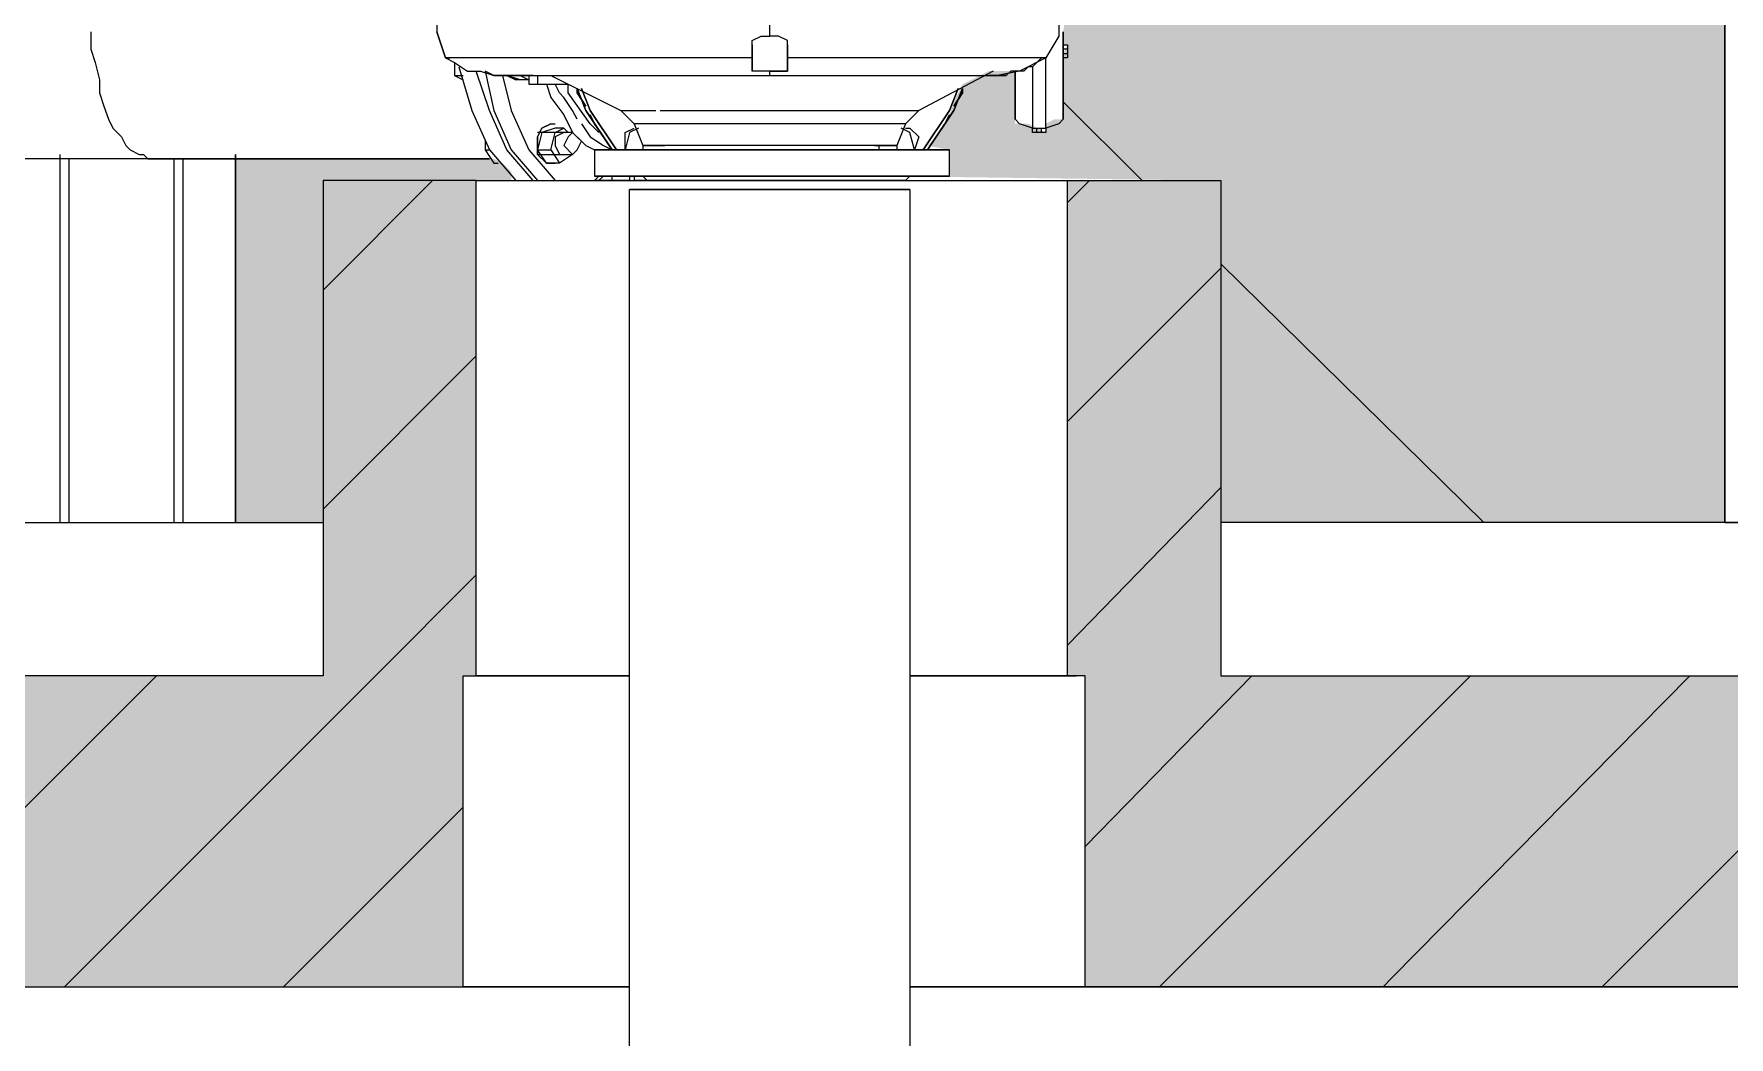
# Model space of a CAD drawing. Extents: x -187 to 52, y -9 to 65.
# Drawn here: x -136.386 to -134.749, y 50.339 to 51.308 of the extents above; entities that cross this region are included whole.
import ezdxf

# ---------------------------------------------------------------- set-up
doc = ezdxf.new("R2010")
doc.units = 0
doc.header["$MEASUREMENT"] = 0
doc.layers.add('PDF4_Geometría', color=7, linetype='Continuous')
doc.layers.add('PDF4_Rellenos sólidos', color=7, linetype='Continuous', true_color=0xffffff)

msp = doc.modelspace()

# ---------------------------------------------------------------- hatches: boundary and pattern name
at = {"layer": 'PDF4_Rellenos sólidos', "transparency": 33554559}
h = msp.add_hatch(color=256, dxfattribs=at)
h.paths.add_polyline_path([(-135.4764, 51.5046), (-135.4806, 51.4877), (-135.4891, 51.4454), (-135.4764, 51.4412), (-135.4764, 51.4327), (-135.4595, 51.4327), (-135.4595, 51.4412), (-135.4425, 51.4412), (-135.4425, 51.4327), (-135.4256, 51.4327), (-135.4299, 51.4158), (-135.4425, 51.4116), (-135.4256, 51.4073), (-135.4256, 51.3777), (-135.4214, 51.4961), (-135.4425, 51.4961), (-135.4425, 51.5046)])
h.paths.add_polyline_path([(-136.1911, 52.896), (-134.7532, 52.896), (-134.7532, 53.5853), (-136.1911, 53.5853)])
h.paths.add_polyline_path([(-136.1065, 50.8364), (-136.1065, 51.1663), (-135.9247, 51.1663), (-135.9247, 51.1747), (-135.9331, 51.1832), (-135.9416, 51.1874), (-136.1911, 51.1874), (-136.1911, 50.8364)])
h.paths.add_polyline_path([(-135.8655, 52.1094), (-136.1911, 52.1094), (-136.1911, 51.4623), (-135.9458, 51.4665), (-135.9373, 51.4708), (-135.9247, 51.4835), (-135.9204, 51.4919), (-135.912, 51.4961), (-135.9077, 51.5004), (-135.8993, 51.5046), (-135.8951, 51.5088), (-135.8866, 51.5131), (-135.8781, 51.5131), (-135.8781, 51.5342), (-135.8824, 51.5342), (-135.8824, 51.5553), (-135.8866, 51.5553), (-135.8866, 51.5723), (-135.8908, 51.5723), (-135.8908, 51.5934), (-135.8951, 51.5934), (-135.8951, 51.6103), (-135.8993, 51.6103), (-135.8993, 51.7372), (-135.8655, 51.7372), (-135.8655, 51.919), (-135.9247, 51.9233), (-135.9204, 51.9487), (-135.8655, 51.9487)])
h.paths.add_polyline_path([(-135.4595, 51.4116), (-135.4552, 51.4073), (-135.4552, 51.4116)])
h.paths.add_polyline_path([(-135.2396, 51.1663), (-135.2396, 50.8364), (-134.7532, 50.8364), (-134.7532, 52.1094), (-135.4848, 52.1094), (-135.4848, 51.9487), (-135.4256, 51.9487), (-135.4256, 51.919), (-135.4806, 51.919), (-135.4806, 51.7372), (-135.451, 51.7372), (-135.4552, 51.5934), (-135.4637, 51.5511), (-135.4637, 51.5342), (-135.4425, 51.5342), (-135.4425, 51.5427), (-135.4003, 51.5427), (-135.4003, 51.5342), (-135.3876, 51.5342), (-135.3876, 51.5046), (-135.4003, 51.5046), (-135.4003, 51.4961), (-135.4087, 51.4961), (-135.4087, 51.365), (-135.3918, 51.365), (-135.3918, 51.3439), (-135.3876, 51.3439), (-135.3918, 51.3101), (-135.3918, 51.2974), (-135.3876, 51.2974), (-135.3918, 51.2889), (-135.3918, 51.2255), (-135.4003, 51.2255), (-135.4087, 51.2212), (-135.4087, 51.2128), (-135.4256, 51.2212), (-135.4383, 51.2212), (-135.4383, 51.272), (-135.4637, 51.272), (-135.4891, 51.2593), (-135.4975, 51.2424), (-135.5018, 51.2297), (-135.506, 51.2212), (-135.5102, 51.217), (-135.5144, 51.2086), (-135.5229, 51.2001), (-135.5018, 51.1959), (-135.5018, 51.1705), (-135.5525, 51.1705)])
h.paths.add_polyline_path([(-135.4383, 51.382), (-135.4341, 51.3777), (-135.4341, 51.382)])
h.paths.add_polyline_path([(-135.4848, 52.1601), (-134.7532, 52.1601), (-134.7532, 52.8452), (-136.1911, 52.8452), (-136.1911, 52.1601), (-135.8655, 52.1601), (-135.8655, 52.2489), (-135.8908, 52.2489), (-135.8908, 52.3716), (-135.8866, 52.3885), (-135.8824, 52.3927), (-135.8781, 52.4012), (-135.857, 52.4223), (-135.8485, 52.4265), (-135.8443, 52.4308), (-135.506, 52.4308), (-135.4975, 52.4265), (-135.4848, 52.4138), (-135.4764, 52.4096), (-135.4721, 52.4054), (-135.4721, 52.3969), (-135.4679, 52.3969), (-135.4637, 52.3927), (-135.4637, 52.3842), (-135.4595, 52.3842), (-135.4595, 52.2489), (-135.4848, 52.2489)])
h = msp.add_hatch(color=256, dxfattribs=at)
h.paths.add_polyline_path([(-135.9585, 50.6884), (-135.9585, 51.1663), (-136.1065, 51.1663), (-136.1065, 50.6884)])
h.paths.add_polyline_path([(-135.3876, 51.1663), (-135.3876, 50.6884), (-135.2396, 50.6884), (-135.2396, 51.1663)])
h = msp.add_hatch(color=256, dxfattribs=at)
h.paths.add_polyline_path([(-137.2357, 50.3881), (-137.2357, 50.6884), (-138.2211, 50.6884), (-138.2211, 50.3881)])
h.paths.add_polyline_path([(-135.3707, 50.6884), (-135.3707, 50.3881), (-135.0746, 50.3881), (-135.0746, 50.6884)])
h.paths.add_polyline_path([(-135.9712, 50.3881), (-135.9712, 50.6884), (-136.6648, 50.6884), (-136.6648, 50.3881)])
msp.add_hatch(color=256, dxfattribs=at).paths.add_polyline_path([(-135.0746, 50.6884), (-135.0746, 50.3881), (-130.6679, 50.3881), (-130.6679, 50.6884)])

# ---------------------------------------------------------------- linework, layer by layer
at = {"layer": 'PDF4_Geometría', "lineweight": 20}
msp.add_lwpolyline([(-134.7025, 50.2866), (-134.7025, 50.3881), (-135.0746, 50.3881), (-135.3707, 50.3881), (-135.3707, 50.6884), (-135.3876, 50.6884), (-135.3876, 51.1663), (-135.2396, 51.1663), (-135.2396, 50.6884), (-135.0746, 50.6884), (-134.7025, 50.6884), (-134.7025, 57.2308)], dxfattribs=at)
at = {"layer": 'PDF4_Geometría', "lineweight": 9}
for points in [[(-134.7532, 56.478), (-134.7532, 56.0931), (-134.7532, 56.478), (-134.7532, 50.8364), (-134.7025, 50.8364), (-135.2396, 50.8364)], [(-136.3307, 51.3101), (-136.3307, 51.2931), (-136.3264, 51.2805), (-136.3222, 51.2635), (-136.3222, 51.2509), (-136.318, 51.2382), (-136.3137, 51.2255), (-136.3095, 51.217), (-136.301, 51.2086), (-136.2968, 51.2001), (-136.2926, 51.1959), (-136.2841, 51.1916), (-136.2799, 51.1916), (-136.2757, 51.1874), (-135.9458, 51.1874), (-136.6436, 51.1874)], [(-135.3918, 51.2255), (-135.3918, 51.3101), (-135.3918, 51.2255), (-135.396, 51.2212), (-135.4087, 51.217), (-135.4087, 51.2128), (-135.4129, 51.2128), (-135.4172, 51.2128), (-135.4214, 51.2128), (-135.4214, 51.217), (-135.4341, 51.2212), (-135.4383, 51.2255)], [(-135.3918, 51.3101), (-135.3918, 51.2551)], [(-135.3918, 51.2974), (-135.3918, 51.2889), (-135.3918, 51.2974)], [(-135.3876, 51.2931), (-135.3918, 51.2931), (-135.3918, 51.2974), (-135.3876, 51.2974), (-135.3876, 51.2931), (-135.3876, 51.2889), (-135.3876, 51.2847), (-135.3918, 51.2847), (-135.3918, 51.2889), (-135.3918, 51.2931)], [(-135.3918, 51.2889), (-135.3918, 51.2931), (-135.3918, 51.2889), (-135.3876, 51.2889)], [(-135.9796, 51.2805), (-135.9796, 51.2678), (-135.9712, 51.2678)], [(-135.4214, 51.2762), (-135.4214, 51.217), (-135.4087, 51.217), (-135.4087, 51.2847)], [(-135.9796, 51.2678), (-135.9712, 51.2635)], [(-135.9754, 51.2762), (-135.9627, 51.2339), (-135.9458, 51.1959), (-135.9204, 51.1663)], [(-135.9035, 51.1663), (-135.9289, 51.1959), (-135.9458, 51.2339), (-135.9585, 51.272)], [(-135.95, 51.272), (-135.9416, 51.2339), (-135.9247, 51.1959), (-135.8993, 51.1663)], [(-135.9331, 51.2678), (-135.9247, 51.2339), (-135.9077, 51.1959), (-135.8824, 51.1663)], [(-135.9204, 51.2635), (-135.9289, 51.2678), (-135.9204, 51.2635)], [(-135.912, 51.2635), (-135.9204, 51.2635)], [(-135.4383, 51.2551), (-135.4383, 51.272), (-135.4383, 51.2255), (-135.4383, 51.272)], [(-135.8908, 51.2593), (-135.8866, 51.2466), (-135.8739, 51.2297), (-135.8655, 51.2128), (-135.8528, 51.2001), (-135.8443, 51.1959), (-135.8443, 51.1705)], [(-135.8612, 51.2255), (-135.8655, 51.2339), (-135.8739, 51.2466), (-135.8781, 51.2509), (-135.8824, 51.2593)], [(-135.8401, 51.2128), (-135.8485, 51.2212), (-135.8697, 51.2509), (-135.8697, 51.2593)], [(-135.857, 51.2212), (-135.8485, 51.2086), (-135.8358, 51.2001), (-135.8274, 51.1959), (-135.8443, 51.2212), (-135.8485, 51.2297), (-135.8443, 51.2212), (-135.8274, 51.1959), (-135.8528, 51.2339), (-135.8612, 51.2551), (-135.8612, 51.2509), (-135.8528, 51.2382), (-135.8612, 51.2509), (-135.8612, 51.2551)], [(-135.8232, 51.1959), (-135.8485, 51.2339), (-135.857, 51.2551)], [(-135.4933, 51.2551), (-135.5018, 51.2339), (-135.5271, 51.1959)], [(-135.4891, 51.2551), (-135.4891, 51.2509), (-135.4975, 51.2382), (-135.4891, 51.2509), (-135.4891, 51.2551), (-135.4975, 51.2339), (-135.5229, 51.1959), (-135.506, 51.2212), (-135.5018, 51.2297), (-135.506, 51.2212), (-135.5229, 51.1959)], [(-135.8655, 51.2128), (-135.8697, 51.2086), (-135.8739, 51.2001), (-135.8655, 51.1916), (-135.8612, 51.1959), (-135.857, 51.2043), (-135.8655, 51.2128), (-135.8993, 51.2128)], [(-135.8866, 51.1959), (-135.8824, 51.2128), (-135.8951, 51.2128), (-135.8993, 51.1959)], [(-135.8866, 51.2212), (-135.8951, 51.217), (-135.8866, 51.2212), (-135.8824, 51.2212)], [(-135.8824, 51.2128), (-135.8739, 51.217), (-135.8824, 51.217), (-135.8951, 51.2128)], [(-135.8739, 51.2128), (-135.8824, 51.2086), (-135.8824, 51.2001), (-135.8781, 51.1916), (-135.8739, 51.1916)], [(-135.8739, 51.217), (-135.8697, 51.2128)], [(-135.802, 51.217), (-135.8105, 51.2128), (-135.8147, 51.1959), (-135.8147, 51.2128), (-135.8062, 51.217)], [(-135.544, 51.217), (-135.5398, 51.217), (-135.5314, 51.2086), (-135.5356, 51.1959), (-135.5398, 51.2128), (-135.5483, 51.217)], [(-135.4172, 51.2128), (-135.4172, 51.217)], [(-135.4129, 51.2128), (-135.4129, 51.217)], [(-135.95, 51.2043), (-135.95, 51.1959), (-135.9458, 51.1959)], [(-135.95, 51.1959), (-135.9416, 51.1832), (-135.9373, 51.1832)], [(-135.8993, 51.1916), (-135.8655, 51.1916), (-135.8781, 51.1832), (-135.8908, 51.1832), (-135.8993, 51.1959), (-135.8866, 51.1959), (-135.8781, 51.1832)], [(-135.7978, 51.1959), (-135.8232, 51.1959), (-135.8401, 51.1959), (-135.8443, 51.1959), (-135.8401, 51.1959), (-135.8232, 51.1959), (-135.7978, 51.1959), (-135.7597, 51.1959), (-135.7174, 51.1959), (-135.6751, 51.1959), (-135.6286, 51.1959), (-135.5906, 51.1959), (-135.5525, 51.1959), (-135.5271, 51.1959), (-135.5102, 51.1959), (-135.5018, 51.1959), (-135.5102, 51.1959), (-135.5271, 51.1959), (-135.5525, 51.1959)], [(-135.5694, 51.1959), (-135.5694, 51.2001)], [(-135.5018, 51.1705), (-135.5018, 51.1959)], [(-136.3603, 50.8364), (-136.3603, 51.1916)], [(-136.3518, 51.1874), (-136.3518, 50.8364)], [(-136.2503, 50.8364), (-136.2503, 51.1874)], [(-136.2418, 51.1874), (-136.2418, 50.8364)], [(-136.1065, 51.0605), (-136.0008, 51.1663)], [(-135.9585, 51.1663), (-135.95, 51.1663), (-135.9331, 51.1663), (-135.9077, 51.1663), (-135.8739, 51.1663), (-135.8274, 51.1663), (-135.7809, 51.1663), (-135.7259, 51.1663), (-135.6709, 51.1663), (-135.6159, 51.1663), (-135.5652, 51.1663), (-135.5144, 51.1663), (-135.4721, 51.1663), (-135.4383, 51.1663), (-135.4087, 51.1663), (-135.3918, 51.1663), (-135.3876, 51.1663)], [(-135.8105, 51.1705), (-135.8105, 51.1663), (-135.8443, 51.1663)], [(-135.8401, 51.1705), (-135.8443, 51.1663), (-135.8401, 51.1705)], [(-135.8358, 51.1705), (-135.8401, 51.1663)], [(-135.8274, 51.1663), (-135.8274, 51.1705)], [(-135.8062, 51.1705), (-135.8062, 51.1663)], [(-135.6159, 51.1705), (-135.6117, 51.1705), (-135.6159, 51.1705)], [(-135.544, 51.1663), (-135.5398, 51.1705)], [(-135.3876, 51.1451), (-135.3664, 51.1663)], [(-135.5398, 51.1578), (-135.5398, 49.4197), (-135.8105, 49.4197), (-135.8105, 51.1578)], [(-135.3876, 50.9337), (-135.2396, 51.0817)], [(-136.1065, 50.8491), (-135.9585, 50.9971)], [(-135.3876, 50.718), (-135.2396, 50.8702)], [(-136.5125, 50.8364), (-136.1065, 50.8364)], [(-136.356, 50.3881), (-136.0558, 50.6884), (-135.9585, 50.7857)], [(-134.8716, 50.3881), (-134.5714, 50.6884), (-134.5037, 50.7561)], [(-136.5675, 50.3881), (-136.2672, 50.6884)], [(-136.1065, 50.6884), (-136.5125, 50.6884)], [(-135.967, 50.6884), (-135.95, 50.6884), (-135.9204, 50.6884), (-135.8824, 50.6884), (-135.8358, 50.6884), (-135.8105, 50.6884), (-135.8274, 50.6884), (-135.8739, 50.6884), (-135.9077, 50.6884), (-135.9331, 50.6884), (-135.95, 50.6884), (-135.9585, 50.6884)], [(-135.3876, 50.6884), (-135.3918, 50.6884), (-135.4087, 50.6884), (-135.4383, 50.6884), (-135.4721, 50.6884), (-135.5144, 50.6884), (-135.5398, 50.6884), (-135.506, 50.6884), (-135.4595, 50.6884), (-135.4256, 50.6884), (-135.396, 50.6884), (-135.3791, 50.6884)], [(-135.3707, 50.5235), (-135.2099, 50.6884)], [(-135.2988, 50.3881), (-135.0746, 50.6123), (-134.9985, 50.6884)], [(-135.0831, 50.3881), (-135.0746, 50.3966), (-134.787, 50.6884)], [(-136.1446, 50.3881), (-135.9712, 50.5615)], [(-136.6648, 50.3881), (-136.669, 50.3881), (-136.6859, 50.3881), (-136.7155, 50.3881), (-136.7493, 50.3881), (-136.7916, 50.3881), (-136.817, 50.3881), (-135.8105, 50.3881), (-135.8358, 50.3881), (-135.8824, 50.3881), (-135.9204, 50.3881), (-135.95, 50.3881), (-135.967, 50.3881), (-135.9712, 50.3881)], [(-135.3707, 50.3881), (-135.3791, 50.3881), (-135.396, 50.3881), (-135.4256, 50.3881), (-135.4595, 50.3881), (-135.506, 50.3881), (-135.5398, 50.3881), (-134.7025, 50.3881)]]:
    msp.add_lwpolyline(points, dxfattribs=at)
for points in [[(-134.7532, 52.1094), (-134.7532, 50.8364)], [(-135.9162, 51.2635), (-135.9289, 51.2678), (-135.9162, 51.2678), (-135.9077, 51.2635)], [(-135.8612, 51.2551), (-135.8528, 51.2339), (-135.8274, 51.1959), (-135.8528, 51.2339)], [(-135.857, 51.2551), (-135.8485, 51.2339), (-135.8232, 51.1959), (-135.8485, 51.2339)], [(-135.857, 51.2551), (-135.8485, 51.2339), (-135.8232, 51.1959), (-135.8485, 51.2339)], [(-135.5271, 51.1959), (-135.5018, 51.2339), (-135.4933, 51.2551), (-135.5018, 51.2339)], [(-135.5271, 51.1959), (-135.5018, 51.2339), (-135.4933, 51.2551), (-135.5018, 51.2339)], [(-135.5229, 51.1959), (-135.4975, 51.2339), (-135.4891, 51.2551), (-135.4975, 51.2339)], [(-135.8824, 51.1832), (-135.8866, 51.1832), (-135.8908, 51.1832), (-135.8993, 51.1916), (-135.8993, 51.2086), (-135.8951, 51.217), (-135.8993, 51.2086), (-135.8993, 51.1916), (-135.8908, 51.1832), (-135.8866, 51.1832)], [(-135.802, 51.1959), (-135.8062, 51.1959), (-135.8105, 51.1959), (-135.8147, 51.1959), (-135.8189, 51.1959), (-135.8147, 51.1959), (-135.8105, 51.1959), (-135.8062, 51.1959), (-135.802, 51.1959), (-135.8062, 51.1959), (-135.8105, 51.1959), (-135.8147, 51.1959), (-135.8189, 51.1959), (-135.8147, 51.1959), (-135.8105, 51.1959), (-135.8062, 51.1959)], [(-135.7217, 51.1959), (-135.7259, 51.1959), (-135.7301, 51.1959), (-135.7344, 51.1959), (-135.7386, 51.1959), (-135.7344, 51.1959), (-135.7301, 51.1959), (-135.7259, 51.1959)], [(-135.6202, 51.1959), (-135.6244, 51.1959), (-135.6286, 51.1959), (-135.6244, 51.1959)], [(-135.6117, 51.1959), (-135.6159, 51.1959)], [(-135.5314, 51.1959), (-135.5356, 51.1959), (-135.5398, 51.1959), (-135.544, 51.1959), (-135.5483, 51.1959), (-135.544, 51.1959), (-135.5398, 51.1959), (-135.5356, 51.1959)], [(-135.5314, 51.1959), (-135.5356, 51.1959), (-135.5398, 51.1959), (-135.544, 51.1959), (-135.5483, 51.1959), (-135.544, 51.1959), (-135.5398, 51.1959), (-135.5356, 51.1959)], [(-136.1911, 51.1916), (-136.1911, 50.8364)], [(-135.6751, 51.1705), (-135.7132, 51.1705), (-135.7428, 51.1705), (-135.747, 51.1705), (-135.7766, 51.1705), (-135.7936, 51.1705), (-135.8062, 51.1705), (-135.7978, 51.1705), (-135.8232, 51.1705), (-135.8401, 51.1705), (-135.8443, 51.1705), (-135.8401, 51.1705), (-135.8232, 51.1705), (-135.7978, 51.1705), (-135.7597, 51.1705), (-135.7174, 51.1705), (-135.6751, 51.1705), (-135.6286, 51.1705), (-135.5906, 51.1705), (-135.5525, 51.1705), (-135.5271, 51.1705), (-135.5102, 51.1705), (-135.5018, 51.1705), (-135.5102, 51.1705), (-135.5271, 51.1705), (-135.5525, 51.1705), (-135.544, 51.1705), (-135.5525, 51.1705), (-135.5736, 51.1705), (-135.6033, 51.1705), (-135.6371, 51.1705)], [(-135.8232, 51.1663), (-135.8189, 51.1663)], [(-135.8189, 51.1705), (-135.8147, 51.1705), (-135.8105, 51.1705), (-135.8062, 51.1705), (-135.802, 51.1705), (-135.8062, 51.1705), (-135.8105, 51.1705), (-135.8147, 51.1705), (-135.8189, 51.1705), (-135.8147, 51.1705), (-135.8105, 51.1705), (-135.8062, 51.1705), (-135.802, 51.1705), (-135.8062, 51.1705), (-135.8105, 51.1705), (-135.8147, 51.1705)], [(-135.6751, 51.1663), (-135.6371, 51.1663), (-135.6033, 51.1663), (-135.5736, 51.1663), (-135.5567, 51.1663), (-135.544, 51.1663), (-135.5567, 51.1663), (-135.5736, 51.1663), (-135.6033, 51.1663), (-135.6371, 51.1663), (-135.6751, 51.1663), (-135.7132, 51.1663), (-135.747, 51.1663), (-135.7724, 51.1663), (-135.7936, 51.1663), (-135.8062, 51.1663), (-135.7936, 51.1663), (-135.7724, 51.1663), (-135.747, 51.1663), (-135.7132, 51.1663)], [(-135.7978, 51.1705), (-135.7936, 51.1663)], [(-135.7386, 51.1705), (-135.7344, 51.1705), (-135.7301, 51.1705), (-135.7259, 51.1705), (-135.7217, 51.1705), (-135.7259, 51.1705), (-135.7301, 51.1705), (-135.7344, 51.1705)], [(-135.6286, 51.1705), (-135.6244, 51.1705), (-135.6202, 51.1705), (-135.6244, 51.1705)], [(-135.5567, 51.1663), (-135.5525, 51.1663)], [(-135.5483, 51.1705), (-135.544, 51.1705), (-135.5398, 51.1705), (-135.5356, 51.1705), (-135.5314, 51.1705), (-135.5356, 51.1705), (-135.5398, 51.1705), (-135.544, 51.1705)], [(-135.5483, 51.1705), (-135.544, 51.1705), (-135.5398, 51.1705), (-135.5356, 51.1705), (-135.5314, 51.1705), (-135.5356, 51.1705), (-135.5398, 51.1705), (-135.544, 51.1705)], [(-135.6751, 51.1578), (-135.709, 51.1578), (-135.7428, 51.1578), (-135.7724, 51.1578), (-135.7936, 51.1578), (-135.8062, 51.1578), (-135.8105, 51.1578), (-135.5398, 51.1578), (-135.544, 51.1578), (-135.5567, 51.1578), (-135.5779, 51.1578), (-135.6075, 51.1578), (-135.6413, 51.1578)]]:
    msp.add_lwpolyline(points, close=True, dxfattribs=at)
at = {"layer": 'PDF4_Geometría', "color": 1, "lineweight": 9}
for points in [[(-135.6751, 51.382), (-135.6751, 51.3777), (-135.6751, 51.365), (-135.7344, 51.365), (-135.7893, 51.365), (-135.8443, 51.365), (-135.8908, 51.365), (-135.9289, 51.365), (-135.9585, 51.365), (-135.9796, 51.365), (-135.9881, 51.365), (-135.9923, 51.3566), (-135.9966, 51.3439), (-135.9966, 51.3312), (-135.9966, 51.3185), (-135.9966, 51.3101), (-135.9923, 51.2974), (-135.9881, 51.2847), (-135.9839, 51.2847), (-135.9881, 51.2847), (-135.9966, 51.3101), (-135.9923, 51.2974)], [(-135.4299, 51.3777), (-135.4087, 51.365), (-135.396, 51.3354), (-135.396, 51.3058), (-135.4087, 51.2847), (-135.4341, 51.272), (-135.4552, 51.2678), (-135.4637, 51.2678)], [(-135.6582, 51.2847), (-135.6582, 51.2931), (-135.6582, 51.2974), (-135.6582, 51.3016), (-135.6667, 51.3058), (-135.6751, 51.3058), (-135.6751, 51.327), (-135.6751, 51.3481), (-135.6751, 51.365), (-135.6202, 51.365), (-135.5652, 51.365), (-135.5187, 51.365), (-135.4764, 51.365), (-135.4425, 51.365), (-135.4214, 51.365), (-135.4087, 51.365)], [(-135.6921, 51.2847), (-135.6921, 51.2931), (-135.6921, 51.2974), (-135.6921, 51.3016), (-135.6836, 51.3058), (-135.6751, 51.3058)], [(-135.4087, 51.2847), (-135.4172, 51.2847), (-135.4383, 51.2847), (-135.4679, 51.2847), (-135.506, 51.2847), (-135.5525, 51.2847), (-135.6033, 51.2847), (-135.6582, 51.2847), (-135.6582, 51.2805), (-135.6582, 51.272), (-135.6667, 51.272), (-135.6751, 51.272), (-135.6582, 51.272), (-135.6751, 51.272), (-135.6921, 51.272), (-135.6921, 51.3016)], [(-135.6921, 51.2974), (-135.6921, 51.272)], [(-135.6582, 51.2974), (-135.6582, 51.272), (-135.6582, 51.3016)], [(-135.6751, 51.2678), (-135.6751, 51.272), (-135.6836, 51.272), (-135.6921, 51.272), (-135.6921, 51.2805), (-135.6921, 51.2847), (-135.747, 51.2847), (-135.802, 51.2847), (-135.8528, 51.2847), (-135.8951, 51.2847), (-135.9331, 51.2847), (-135.9627, 51.2847), (-135.9796, 51.2847), (-135.9881, 51.2847), (-135.9796, 51.2805), (-135.967, 51.272), (-135.9543, 51.272), (-135.9416, 51.2678), (-135.9373, 51.2678)], [(-135.4129, 51.2847), (-135.4172, 51.2805), (-135.4214, 51.2762), (-135.4256, 51.2762), (-135.4299, 51.272), (-135.4341, 51.272), (-135.4383, 51.272), (-135.4425, 51.272), (-135.4468, 51.2678), (-135.451, 51.2678), (-135.4552, 51.2678)], [(-135.9416, 51.2678), (-135.95, 51.272)], [(-135.9035, 51.2678), (-135.9289, 51.2678), (-135.9416, 51.2678), (-135.9331, 51.2678), (-135.9077, 51.2678), (-135.8781, 51.2678), (-135.8316, 51.2678), (-135.7851, 51.2678), (-135.7259, 51.2678), (-135.6751, 51.2678), (-135.6202, 51.2678), (-135.5736, 51.2678), (-135.5271, 51.2678), (-135.4933, 51.2678), (-135.4679, 51.2678), (-135.4552, 51.2678), (-135.4595, 51.2678), (-135.4552, 51.2678), (-135.4468, 51.2678)], [(-135.9035, 51.2678), (-135.9077, 51.2678), (-135.9035, 51.2678)], [(-135.9077, 51.2678), (-135.9077, 51.2593), (-135.8993, 51.2593)], [(-135.8993, 51.2678), (-135.8993, 51.2593), (-135.8697, 51.2593)], [(-135.8951, 51.2678), (-135.8908, 51.2678), (-135.8866, 51.2678), (-135.8189, 51.2339), (-135.8062, 51.2339), (-135.7851, 51.2339)], [(-135.4595, 51.272), (-135.5314, 51.2339), (-135.544, 51.2212), (-135.5525, 51.2001), (-135.5525, 51.1959)], [(-135.8189, 51.2339), (-135.8062, 51.2212), (-135.7978, 51.2001), (-135.7978, 51.1959)], [(-135.7809, 51.2339), (-135.7513, 51.2339), (-135.7132, 51.2339), (-135.6751, 51.2339), (-135.6329, 51.2339), (-135.599, 51.2339), (-135.5652, 51.2339), (-135.544, 51.2339), (-135.5314, 51.2339)], [(-135.544, 51.2212), (-135.5525, 51.2212), (-135.5736, 51.2212), (-135.6033, 51.2212), (-135.6371, 51.2212), (-135.6751, 51.2212), (-135.7132, 51.2212), (-135.747, 51.2212), (-135.7766, 51.2212), (-135.7936, 51.2212), (-135.8062, 51.2212)], [(-135.5736, 51.2001), (-135.5567, 51.2001), (-135.5525, 51.2001), (-135.5567, 51.2001), (-135.5736, 51.2001), (-135.6033, 51.2001), (-135.6371, 51.2001), (-135.6751, 51.2001), (-135.7132, 51.2001), (-135.747, 51.2001), (-135.7724, 51.2001), (-135.7893, 51.2001), (-135.7978, 51.2001), (-135.7893, 51.2001), (-135.7766, 51.2001)], [(-135.5736, 51.1959), (-135.561, 51.1959), (-135.5525, 51.1959), (-135.561, 51.1959), (-135.5779, 51.1959), (-135.6033, 51.1959), (-135.6371, 51.1959), (-135.6751, 51.1959), (-135.7132, 51.1959), (-135.747, 51.1959), (-135.7724, 51.1959), (-135.7893, 51.1959), (-135.7978, 51.1959), (-135.7893, 51.1959), (-135.7766, 51.1959)]]:
    msp.add_lwpolyline(points, dxfattribs=at)
at = {"layer": 'PDF4_Geometría', "color": 8, "lineweight": 9, "true_color": 0x777777}
for points in [[(-135.3157, 51.1663), (-135.3918, 51.2424)], [(-134.9858, 50.8364), (-135.2396, 51.0859)]]:
    msp.add_lwpolyline(points, dxfattribs=at)
at = {"layer": 'PDF4_Geometría', "lineweight": 20}
msp.add_lwpolyline([(-135.9585, 50.6884), (-135.9585, 51.1663), (-136.1065, 51.1663), (-136.1065, 50.6884), (-136.5125, 50.6884), (-136.5125, 51.1663), (-136.6648, 51.1663), (-136.6648, 50.6884), (-136.6648, 50.3881), (-135.9712, 50.3881), (-135.9712, 50.6884)], close=True, dxfattribs=at)

doc.saveas('drawing.dxf')
